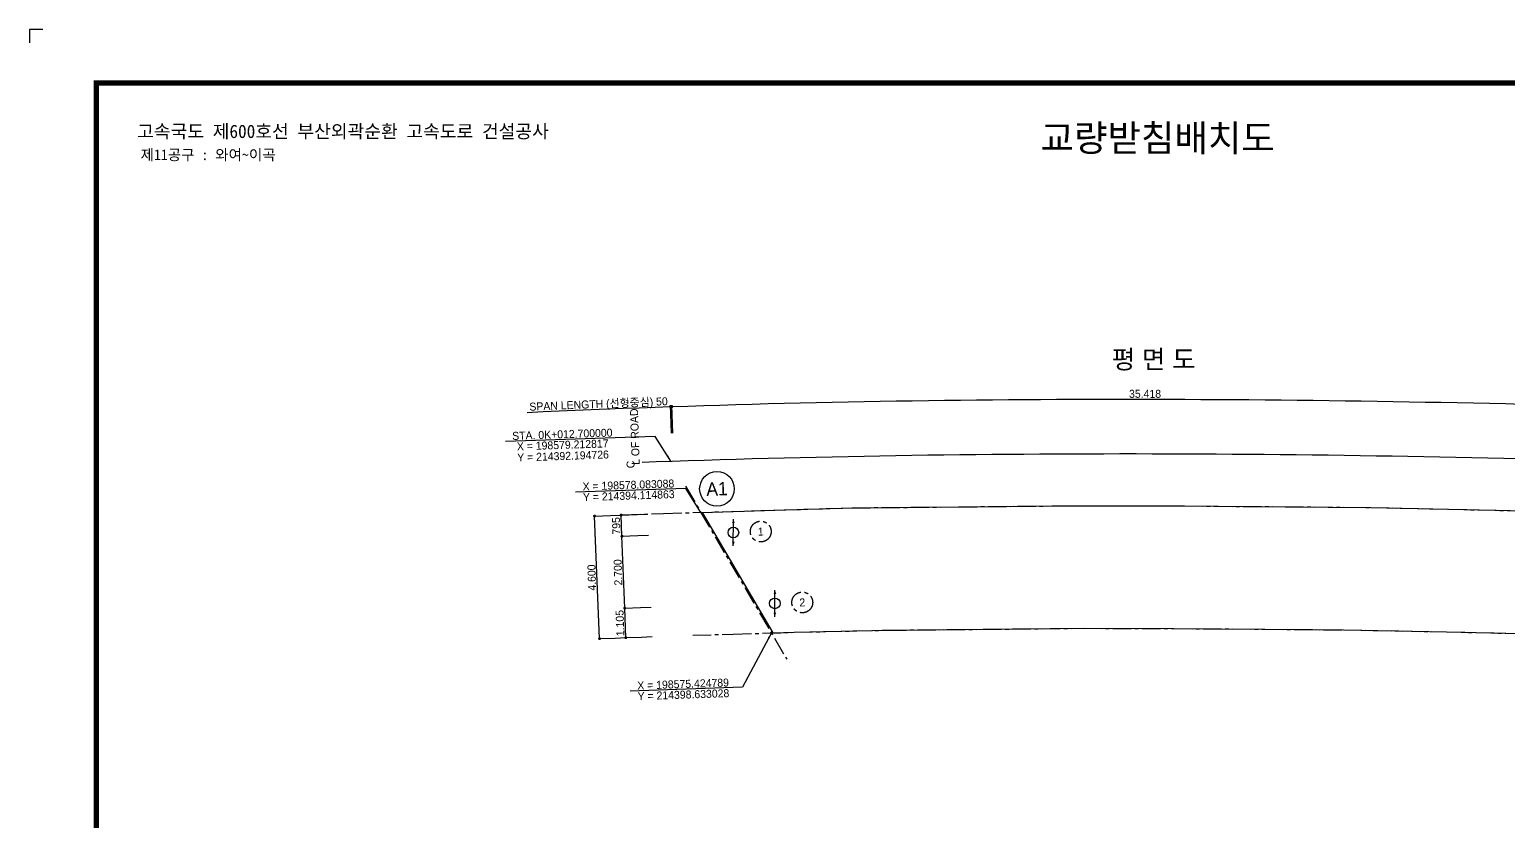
# Model space of a CAD drawing. Header units: feet. Extents: x 0 to 84100, y 0 to 59400.
# Drawn here: x 0 to 55453, y 29700 to 59400 of the extents above; entities that cross this region are included whole.
import ezdxf
from ezdxf.enums import TextEntityAlignment as Align

# ---------------------------------------------------------------- set-up
doc = ezdxf.new("R2010")
doc.units = ezdxf.units.FT
doc.header["$LTSCALE"] = 550
doc.header["$MEASUREMENT"] = 0
doc.linetypes.add('A-CENTR01', pattern=[2, 1.25, -0.25, 0.25, -0.25])
for name, color, linetype in [('CS-CNTL', 1, 'A-CENTR01'), ('CS-CONC-LEAN', 3, 'CONTINUOUS'), ('CS-CONC-MAJR', 4, 'CONTINUOUS'), ('CS-CONC-REFR', 4, 'A-CENTR01'), ('CS-DIML', 1, 'CONTINUOUS'), ('CS-DIMT', 3, 'CONTINUOUS'), ('CX-BORD-LIN1', 4, 'CONTINUOUS'), ('CX-BORD-LIN2', 3, 'CONTINUOUS'), ('CX-BORD-TEX2', 7, 'CONTINUOUS'), ('CX-BORD-TEX3', 6, 'CONTINUOUS'), ('CX-MISC', 2, 'CONTINUOUS'), ('CZ-TEX1', 6, 'CONTINUOUS'), ('CZ-TEX2', 3, 'CONTINUOUS')]:
    doc.layers.add(name, color=color, linetype=linetype)
doc.styles.add('A_STANDARD', font='')
doc.styles.add('TB_TEXT', font='')
doc.styles.add('TB_WBTXT', font='')
doc.styles.add('TB_WMTXT', font='')
doc.styles.get('A_STANDARD').set_extended_font_data('Dotum')
doc.styles.get('TB_TEXT').set_extended_font_data('DotumChe')
doc.styles.get('TB_WBTXT').set_extended_font_data('Dotum')
doc.styles.get('TB_WMTXT').set_extended_font_data('DotumChe')

# ---------------------------------------------------------------- blocks, each defined once
blk = doc.blocks.new('CZDIMD1-2')
at = {"layer": 'CS-DIML', "const_width": 0.5}
blk.add_lwpolyline([(0.25, 0, 1), (-0.25, 0, 1)], format="xyb", close=True, dxfattribs=at)
blk = doc.blocks.new('CXBLKA1-KHCA')
at = {"layer": 'CX-BORD-LIN1', "const_width": 2}
blk.add_lwpolyline([(796, 0), (0, 0), (0, 554), (796, 554)], close=True, dxfattribs=at)
at = {"layer": 'CX-MISC'}
blk.add_lwpolyline([(-20, 574), (-25, 574), (-25, 569)], dxfattribs=at)
at = {"layer": 'CX-BORD-LIN1', "style": 'TB_TEXT'}
for tag, height, p in [('TR_RNUM5', 3, (285.11, 32.64)), ('TR_RDAT5', 3.5, (317.5, 33)), ('TR_DGN5', 3.5, (451.12, 33)), ('TR_CHK5', 3.5, (491.12, 33)), ('TR_APP5', 3.5, (531.12, 33)), ('TR_RNUM4', 3, (285.11, 26.64)), ('TR_RDAT4', 3.5, (317.5, 27)), ('TR_DGN4', 3.5, (451.12, 27)), ('TR_CHK4', 3.5, (491.12, 27)), ('TR_APP4', 3.5, (531.12, 27)), ('TR_RDAT3', 3.5, (317.5, 21)), ('TR_DGN3', 3.5, (451.12, 21)), ('TR_CHK3', 3.5, (491.12, 21)), ('TR_APP3', 3.5, (531.12, 21)), ('TR_RNUM3', 3, (285.11, 20.64)), ('TR_RDAT2', 3.5, (317.5, 15)), ('TR_DGN2', 3.5, (451.12, 15)), ('TR_CHK2', 3.5, (491.12, 15)), ('TR_APP2', 3.5, (531.12, 15)), ('TR_RNUM2', 3, (285.11, 14.64)), ('TR_RNUM1', 3, (285.11, 8.64)), ('TR_RDAT1', 3.5, (317.5, 9)), ('TR_DGN1', 3.5, (451.12, 9)), ('TR_CHK1', 3.5, (491.12, 9)), ('TR_APP1', 3.5, (531.12, 9))]:
    blk.add_attdef(tag, text='', height=height, dxfattribs=at).set_placement(p, align=Align.MIDDLE_CENTER)
for tag, p in [('TR_RCON5', (342.3, 33)), ('TR_RCON4', (342.3, 27)), ('TR_RCON3', (342.3, 21)), ('TR_RCON2', (342.3, 15)), ('TR_RCON1', (342.3, 9))]:
    blk.add_attdef(tag, text='', height=3.5, dxfattribs=at).set_placement(p, align=Align.MIDDLE_LEFT)
at = {"layer": 'CX-BORD-LIN2', "style": 'TB_TEXT'}
blk.add_attdef('TD_VERSION', text='', height=3, rotation=90, dxfattribs=at).set_placement((800.5, 48.01), align=Align.MIDDLE_CENTER)
at = {"layer": 'CX-BORD-TEX2', "style": 'TB_WMTXT'}
for tag, height, p in [('TB_CNAME', 5, (15.34, 531.83)), ('TB_CSCOP', 4, (16.63, 523.83))]:
    blk.add_attdef(tag, text='', height=height, dxfattribs=at).set_placement(p, align=Align.BOTTOM_LEFT)
at = {"layer": 'CX-BORD-TEX2', "style": 'TB_WBTXT'}
for tag, height, p in [('TB_MTITIL', 10, (398, 533.33)), ('TB_STITL', 7, (398, 518.33))]:
    blk.add_attdef(tag, text='', height=height, dxfattribs=at).set_placement(p, align=Align.MIDDLE_CENTER)
at = {"layer": 'CX-BORD-TEX3', "style": 'TB_TEXT'}
for tag, height, p in [('TD_LNDST', 4.5, (215, 31.5)), ('TD_DSECT', 4.5, (605.5, 31.5)), ('TD_DDIST', 4.5, (654.5, 31.5)), ('TD_DNAME_TOP', 4.5, (755, 27.96)), ('TD_CSECT', 4.5, (605.5, 22.5)), ('TD_CDIST', 4.5, (654.5, 22.5)), ('TD_DNAME_MAIN', 4.5, (755, 21.47)), ('TD_DNAME_BOT', 3, (755, 15.25)), ('TD_CCOMP', 4.5, (215, 13.59)), ('TD_HSCAL', 4.5, (620.88, 13.75)), ('TD_VSCAL', 4.5, (656.86, 13.75)), ('TD_FIELD', 4.5, (180, 5.13)), ('TD_CSTEP', 4.5, (250.74, 5.13)), ('TD_DWGCODE', 4.5, (637, 4.79)), ('TD_DWGNO', 4.5, (755, 5))]:
    blk.add_attdef(tag, text='', height=height, dxfattribs=at).set_placement(p, align=Align.MIDDLE_CENTER)
for tag, height, width, p in [('TD_DCOMP', 4.5, 0.95, (215, 22.59)), ('TD_CNAME', 5, 0.78, (65, 7.6))]:
    blk.add_attdef(tag, text='', height=height, dxfattribs=dict(at, width=width)).set_placement(p, align=Align.MIDDLE_CENTER)

msp = doc.modelspace()

# ---------------------------------------------------------------- linework, layer by layer
at = {"layer": 'CS-CNTL'}
for p, q in [((24592, 42274), (28394, 35783)), ((22218, 41204), (23770, 41251)), ((23770, 41251), (27945, 41374)), ((27945, 41374), (30851, 41461)), ((30851, 41461), (34840, 41499)), ((34840, 41499), (38330, 41532)), ((38330, 41532), (43303, 41532)), ((43303, 41532), (47085, 41502)), ((47085, 41502), (50292, 41477)), ((50292, 41477), (53210, 41410)), ((53210, 41410), (57323, 41316)), ((24868, 36681), (26381, 36726)), ((26381, 36726), (28673, 36794)), ((28673, 36794), (32189, 36873)), ((32189, 36873), (35761, 36907)), ((35761, 36907), (39520, 36943)), ((39520, 36943), (42910, 36935)), ((42910, 36935), (46325, 36908)), ((46325, 36908), (49268, 36885)), ((49268, 36885), (53132, 36811)), ((53132, 36811), (55902, 36747))]:
    msp.add_line(p, q, dxfattribs=at)
msp.add_lwpolyline([(22965, 43176), (23491, 43195), (24091, 43216), (24691, 43236), (25290, 43255), (25890, 43274), (26490, 43291), (27090, 43308), (27689, 43324), (28289, 43340), (28889, 43354), (29489, 43368), (30089, 43381), (30689, 43393), (31289, 43405), (31888, 43416), (32488, 43426), (33088, 43435), (33688, 43444), (34288, 43452), (34888, 43459), (35488, 43466), (36088, 43471), (36688, 43477), (37288, 43481), (37888, 43485), (38488, 43488), (39088, 43490), (39688, 43492), (40288, 43493), (40888, 43494), (41488, 43494), (42088, 43493), (42688, 43491), (43288, 43489), (43888, 43487), (44488, 43483), (45088, 43480), (45688, 43475), (46288, 43470), (46888, 43464), (47488, 43458), (48088, 43451), (48688, 43444), (49288, 43436), (49888, 43427), (50488, 43418), (51088, 43408), (51687, 43398), (52287, 43387), (52887, 43376), (53487, 43364), (54087, 43351), (54687, 43338), (55287, 43325), (55887, 43311)], dxfattribs=at)
at = {"layer": 'CS-CONC-LEAN'}
for p, q in [((26389, 40037), (26392, 41037)), ((27945, 37379), (27950, 38379))]:
    msp.add_line(p, q, dxfattribs=at)
for centre in [(26390, 40537), (27947, 37879)]:
    msp.add_circle(centre, 200, dxfattribs=at)
for points in [[(26392, 41037), (26341, 40887), (26392, 41037), (26441, 40887)], [(26389, 40037), (26339, 40187), (26389, 40037), (26439, 40187)], [(27950, 38379), (27899, 38229), (27950, 38379), (27999, 38229)], [(27945, 37379), (27895, 37529), (27945, 37379), (27995, 37529)]]:
    msp.add_solid(points, dxfattribs=at)
at = {"layer": 'CS-CONC-MAJR'}
for p, q in [((25217, 41293), (27945, 41374)), ((25217, 41293), (27866, 36770)), ((27945, 41374), (30851, 41461)), ((30851, 41461), (34840, 41499)), ((34840, 41499), (38330, 41532)), ((38330, 41532), (43303, 41532)), ((43303, 41532), (47085, 41502)), ((47085, 41502), (50292, 41477)), ((50292, 41477), (53210, 41410)), ((53210, 41410), (57323, 41316)), ((27866, 36770), (28673, 36794)), ((28673, 36794), (32189, 36873)), ((32189, 36873), (35761, 36907)), ((35761, 36907), (39520, 36943)), ((39520, 36943), (42910, 36935)), ((42910, 36935), (46325, 36908)), ((46325, 36908), (49268, 36885)), ((49268, 36885), (53132, 36811)), ((53132, 36811), (55902, 36747))]:
    msp.add_line(p, q, dxfattribs=at)
at = {"layer": 'CS-CONC-REFR'}
for centre in [(27417, 40572), (28974, 37914)]:
    msp.add_circle(centre, 390, dxfattribs=at)
at = {"layer": 'CS-DIML'}
for p, q in [((24068, 44259), (24032, 45308)), ((24118, 44261), (24082, 45310)), ((23463, 44141), (17840, 43949)), ((24041, 43214), (23463, 44141)), ((24605, 42193), (20475, 42052)), ((25167, 41292), (24605, 42193)), ((21373, 36555), (21185, 41151)), ((22211, 40396), (22180, 41190)), ((22315, 37698), (22211, 40396)), ((22357, 36594), (22315, 37698)), ((27816, 36769), (26731, 34730)), ((26731, 34730), (22525, 34587))]:
    msp.add_line(p, q, dxfattribs=at)
for points in [[(24084, 45260), (24685, 45280), (25286, 45299), (25887, 45318), (26488, 45336), (27090, 45353), (27691, 45369), (28292, 45384), (28893, 45399), (29494, 45412), (30095, 45425), (30696, 45438), (31298, 45449), (31899, 45460), (32500, 45470), (33101, 45480), (33702, 45488), (34304, 45496), (34905, 45504), (35506, 45510), (36107, 45516), (36708, 45521), (37309, 45526), (37911, 45530), (38512, 45533), (39113, 45535), (39714, 45537), (40315, 45538), (40916, 45539), (41517, 45538), (42119, 45538), (42720, 45536), (43321, 45534), (43922, 45531), (44523, 45528), (45124, 45524), (45725, 45520), (46326, 45515), (46927, 45509), (47528, 45502), (48129, 45496), (48730, 45488), (49331, 45480), (49932, 45471), (50533, 45462), (51133, 45453), (51734, 45442), (52335, 45431), (52936, 45420), (53537, 45408), (54138, 45396), (54738, 45383), (55339, 45369), (55940, 45355)], [(18653, 45042), (19253, 45069), (19854, 45096), (20455, 45122), (21056, 45147), (21657, 45171), (22258, 45194), (22859, 45217), (23460, 45238), (24034, 45258)], [(24034, 45258), (24084, 45260)], [(21185, 41151), (21782, 41175), (22180, 41190)], [(22180, 41190), (22777, 41213), (23175, 41228)], [(22211, 40396), (22806, 40419), (23204, 40433)], [(22315, 37698), (22907, 37721), (23302, 37735)], [(22357, 36594), (22948, 36616), (23342, 36631)], [(21373, 36555), (21964, 36578), (22357, 36594)]]:
    msp.add_lwpolyline(points, dxfattribs=at)
for points in [[(24041, 43214), (23956, 43420), (24041, 43214), (23894, 43382)], [(25167, 41292), (25082, 41498), (25167, 41292), (25020, 41459)], [(27816, 36769), (27681, 36592), (27816, 36769), (27745, 36557)]]:
    msp.add_solid(points, dxfattribs=at)
at = {"layer": 'CZ-TEX2'}
msp.add_circle((25776, 42173), 650, dxfattribs=at)

# ---------------------------------------------------------------- block references
at = {"layer": 'CS-DIML', "xscale": 109.9999999999972, "yscale": 109.9999999999972, "zscale": 109.9999999999972, "rotation": 330.8275649999991}
for p in [(24034, 45258), (24084, 45260), (24084, 45260), (21185, 41151), (22180, 41190), (22211, 40396), (22211, 40396), (22315, 37698), (22315, 37698), (21373, 36555), (22357, 36594)]:
    msp.add_blockref('CZDIMD1-2', p, dxfattribs=at)
at = {"layer": 'CX-MISC'}
ref = msp.add_blockref('CXBLKA1-KHCA', (2500, 2000), dxfattribs=dict(at, xscale=100, yscale=100, zscale=100))
ref.add_attrib('TB_MTITIL', '교량받침배치도', dxfattribs={"layer": 'CX-BORD-TEX2', "height": 1000, "style": 'TB_WBTXT'}).set_placement((42300, 55333), align=Align.MIDDLE_CENTER)
ref.add_attrib('TB_CNAME', '고속국도 제600호선 부산외곽순환 고속도로 건설공사', dxfattribs={"layer": 'CX-BORD-TEX2', "height": 500, "style": 'TB_WMTXT'}).set_placement((4034, 55183), align=Align.BOTTOM_LEFT)
ref.add_attrib('TB_CSCOP', '제11공구 : 와여~이곡', dxfattribs={"layer": 'CX-BORD-TEX2', "height": 400, "style": 'TB_WMTXT'}).set_placement((4163, 54383), align=Align.BOTTOM_LEFT)

# ---------------------------------------------------------------- texts
at = {"layer": 'CS-CONC-REFR', "style": 'A_STANDARD'}
for s, p in [('1', (27422, 40423)), ('2', (28979, 37764))]:
    msp.add_text(s, height=300, rotation=361.9568, dxfattribs=at).set_placement(p, align=Align.CENTER)
at = {"layer": 'CS-DIMT', "style": 'A_STANDARD'}
for s, rotation, p in [('SPAN LENGTH (선형중심) 50', 362.3065, (21341, 45208)), ('35.418', 359.9226, (41827, 45588)), ('STA. 0K+012.700000', 361.9568, (19982, 44072)), ('X = 198579.212817', 361.9568, (19996, 43673)), ('Y = 214392.194726', 361.9568, (20009, 43257)), ('X = 198578.083088', 1.9568, (22460, 42170)), ('Y = 214394.114863', 361.9568, (22474, 41770)), ('795', 451.8218, (22146, 40791)), ('2.700', 451.8218, (22213, 39045)), ('4.600', 451.8218, (21230, 38851)), ('1.105', 451.8218, (22287, 37144)), ('X = 198575.424789', 1.9568, (24510, 34704)), ('Y = 214398.633028', 361.9568, (24524, 34305))]:
    msp.add_text(s, height=300, rotation=rotation, dxfattribs=at).set_placement(p, align=Align.CENTER)
for s, p in [('L OF ROAD', (22880, 43078)), ('C', (22691, 42950))]:
    msp.add_text(s, height=300, rotation=91.8218, dxfattribs=at).set_placement(p)
at = {"layer": 'CZ-TEX1', "style": 'A_STANDARD'}
msp.add_text('평 면 도', height=700, dxfattribs=at).set_placement((42150, 46682), align=Align.CENTER)
at = {"layer": 'CZ-TEX2', "style": 'A_STANDARD'}
msp.add_text('A1', height=500, rotation=361.9568, dxfattribs=at).set_placement((25785, 41923), align=Align.CENTER)

doc.saveas('drawing.dxf')
